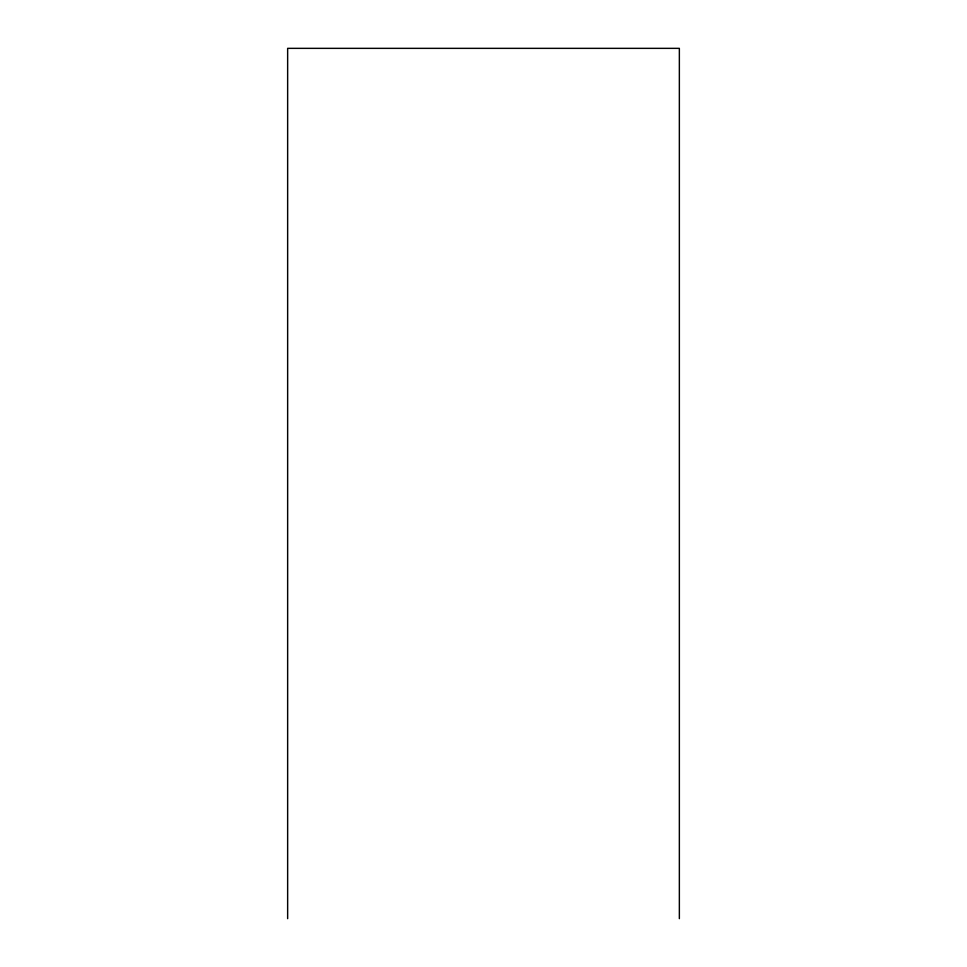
<?xml version="1.0" encoding="UTF-8"?>
<svg xmlns="http://www.w3.org/2000/svg" width="967" height="967" viewBox="0 0 967 967"><rect width="100%" height="100%" fill="white"/><g stroke="black" fill="none" stroke-linecap="round" stroke-linejoin="round"><path stroke-width="1.45" d="M679.354 918.65L679.354 48.35L287.646 48.35L287.646 918.65"/></g></svg>
